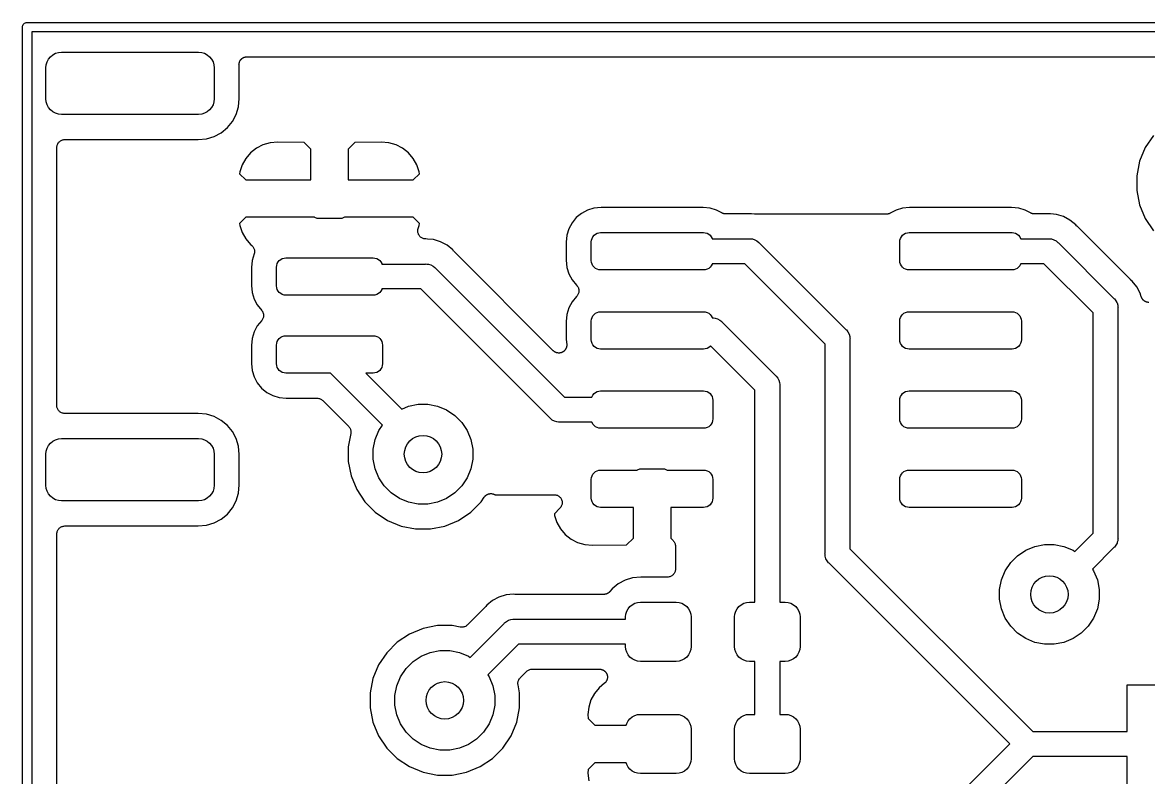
# Model space of a CAD drawing. Header units: millimetres. Extents: x 5.08 to 6.77, y -2.6 to -1.61.
# Drawn here: x 5.076 to 5.787, y -2.088 to -1.611 of the extents above; entities that cross this region are included whole.
import ezdxf

# ---------------------------------------------------------------- set-up
doc = ezdxf.new("R2010")
doc.units = ezdxf.units.MM
doc.layers.add('BLACK', color=7, linetype='Continuous')

msp = doc.modelspace()

# ---------------------------------------------------------------- linework, layer by layer
at = {"layer": 'BLACK'}
for points in [[(5.07579, -2.59828), (5.07579, -1.61432), (5.07577, -1.61417), (5.07583, -1.61359), (5.076, -1.61304), (5.07627, -1.61252), (5.07664, -1.61208), (5.07709, -1.61171), (5.0776, -1.61143), (5.07816, -1.61126), (5.0786, -1.61122), (5.07874, -1.61121), (5.07888, -1.61122), (6.77151, -1.61122)], [(5.09744, -2.17801), (5.09744, -1.93416), (5.09749, -1.9337), (5.09755, -1.93319), (5.09769, -1.93275), (5.09785, -1.93226), (5.09807, -1.93185), (5.09832, -1.93141), (5.09862, -1.93105), (5.09894, -1.93066), (5.09931, -1.93037), (5.0997, -1.93005), (5.10012, -1.92983), (5.10057, -1.9296), (5.10102, -1.92947), (5.1015, -1.92932), (5.10197, -1.92928), (5.10244, -1.92923), (5.18676, -1.92923), (5.19202, -1.92872), (5.19683, -1.92726), (5.20127, -1.92488), (5.20516, -1.92169), (5.20835, -1.9178), (5.21072, -1.91337), (5.21218, -1.90855), (5.2127, -1.9033), (5.2127, -1.8841), (5.21218, -1.87885), (5.21072, -1.87404), (5.20835, -1.8696), (5.20516, -1.86571), (5.20127, -1.86252), (5.19683, -1.86015), (5.19202, -1.85868), (5.18676, -1.85817), (5.10237, -1.85817), (5.1019, -1.85811), (5.1014, -1.85806), (5.10095, -1.85792), (5.10047, -1.85776), (5.10006, -1.85754), (5.09962, -1.85729), (5.09926, -1.85699), (5.09887, -1.85667), (5.09857, -1.8563), (5.09826, -1.85591), (5.09804, -1.85549), (5.09781, -1.85504), (5.09767, -1.85459), (5.09753, -1.8541), (5.09749, -1.85364), (5.09744, -1.85317), (5.09744, -1.69007), (5.09749, -1.6896), (5.09755, -1.6891), (5.09769, -1.68865), (5.09785, -1.68817), (5.09807, -1.68776), (5.09832, -1.68731), (5.09862, -1.68695), (5.09894, -1.68657), (5.09931, -1.68627), (5.0997, -1.68596), (5.10012, -1.68574), (5.10057, -1.6855), (5.10102, -1.68537), (5.1015, -1.68523), (5.10197, -1.68519), (5.10244, -1.68514), (5.18676, -1.68514), (5.19202, -1.68462), (5.19683, -1.68316), (5.20127, -1.68079), (5.20516, -1.6776), (5.20835, -1.67371), (5.21072, -1.66927), (5.21218, -1.66446), (5.2127, -1.6592), (5.2127, -1.64001), (5.21253, -1.63829), (5.21253, -1.63807), (5.21251, -1.63784), (5.21254, -1.63758), (5.21254, -1.63732), (5.21259, -1.6371), (5.21261, -1.63687), (5.21269, -1.63662), (5.21275, -1.63636), (5.21284, -1.63615), (5.2129, -1.63594), (5.21303, -1.63571), (5.21313, -1.63547), (5.21326, -1.63528), (5.21337, -1.63508), (5.21353, -1.63488), (5.21368, -1.63466), (5.21384, -1.6345), (5.21399, -1.63433), (5.21419, -1.63416), (5.21438, -1.63398), (5.21457, -1.63385), (5.21475, -1.63371), (5.21498, -1.63359), (5.21519, -1.63344), (5.21541, -1.63336), (5.21561, -1.63325), (5.21586, -1.63318), (5.2161, -1.63308), (5.21632, -1.63304), (5.21654, -1.63297), (5.2168, -1.63294), (5.21706, -1.63289), (5.21729, -1.6329), (5.21751, -1.63287), (6.1368, -1.63287)], [(5.79007, -1.68248), (5.7849, -1.69022), (5.78134, -1.69882), (5.77953, -1.70795), (5.77953, -1.71725), (5.78134, -1.72638), (5.7849, -1.73498), (5.79007, -1.74271)], [(5.78719, -1.788), (5.78695, -1.78797), (5.78671, -1.78797), (5.78646, -1.78792), (5.78622, -1.7879), (5.78599, -1.78782), (5.78575, -1.78778), (5.78552, -1.78768), (5.78528, -1.78761), (5.78507, -1.78749), (5.78485, -1.7874), (5.78464, -1.78726), (5.78443, -1.78714), (5.78424, -1.78699), (5.78404, -1.78686), (5.78387, -1.78668), (5.78367, -1.78652), (5.78352, -1.78633), (5.78335, -1.78616), (5.78321, -1.78596), (5.78306, -1.78577), (5.78294, -1.78555), (5.78281, -1.78535), (5.78272, -1.78512), (5.7826, -1.7849), (5.78253, -1.78467), (5.78244, -1.78445), (5.78177, -1.78226), (5.77958, -1.77815), (5.77663, -1.77455), (5.77586, -1.77393), (5.77571, -1.77377), (5.77555, -1.77364), (5.74186, -1.73995), (5.74173, -1.73979), (5.74158, -1.73964), (5.741, -1.73892), (5.7374, -1.73597), (5.7333, -1.73378), (5.72884, -1.73243), (5.72513, -1.73206), (5.72421, -1.73197), (5.72323, -1.73207), (5.72302, -1.73207), (5.72281, -1.73209), (5.7147, -1.73209), (5.71449, -1.73206), (5.71427, -1.73206), (5.714, -1.73201), (5.71373, -1.73198), (5.71352, -1.73191), (5.71331, -1.73187), (5.71306, -1.73177), (5.7128, -1.73168), (5.71261, -1.73158), (5.71241, -1.7315), (5.7091, -1.72973), (5.70503, -1.72849), (5.70054, -1.72805), (5.63607, -1.72805), (5.63159, -1.72849), (5.62751, -1.72973), (5.62377, -1.73173), (5.62357, -1.73181), (5.62338, -1.73191), (5.62312, -1.73199), (5.62287, -1.73209), (5.62265, -1.73213), (5.62245, -1.73219), (5.62218, -1.73221), (5.62191, -1.73226), (5.62169, -1.73226), (5.62148, -1.73228), (5.53857, -1.73228), (5.53836, -1.73226), (5.53815, -1.73226), (5.53615, -1.73206), (5.53524, -1.73197), (5.53425, -1.73207), (5.53404, -1.73207), (5.53383, -1.73209), (5.51982, -1.73209), (5.5196, -1.73206), (5.51939, -1.73206), (5.51912, -1.73201), (5.51885, -1.73198), (5.51864, -1.73191), (5.51843, -1.73187), (5.51818, -1.73177), (5.51792, -1.73168), (5.51773, -1.73158), (5.51753, -1.7315), (5.51422, -1.72973), (5.51014, -1.72849), (5.50566, -1.72805), (5.44119, -1.72805), (5.43671, -1.72849), (5.43263, -1.72973), (5.42887, -1.73174), (5.42558, -1.73444), (5.42288, -1.73773), (5.42087, -1.74149), (5.41963, -1.74556), (5.41919, -1.75005), (5.41919, -1.76137), (5.41963, -1.76585), (5.42087, -1.76993), (5.42288, -1.77369), (5.4257, -1.77713), (5.4258, -1.77723), (5.42615, -1.77759), (5.42641, -1.77798), (5.42668, -1.77841), (5.42686, -1.77884), (5.42704, -1.77931), (5.42713, -1.77978), (5.42722, -1.78027), (5.42722, -1.78075), (5.42721, -1.78125), (5.42712, -1.78171), (5.42701, -1.7822), (5.42683, -1.78263), (5.42663, -1.7831), (5.42637, -1.78349), (5.42608, -1.78391), (5.42571, -1.78427), (5.42288, -1.78773), (5.42087, -1.79149), (5.41963, -1.79556), (5.41919, -1.80005), (5.41919, -1.81137), (5.41951, -1.81457), (5.4195, -1.81481), (5.41952, -1.81504), (5.4195, -1.81529), (5.41949, -1.81555), (5.41944, -1.81578), (5.41942, -1.81601), (5.41934, -1.81625), (5.41929, -1.8165), (5.4192, -1.81672), (5.41913, -1.81694), (5.41901, -1.81717), (5.41891, -1.8174), (5.41877, -1.81759), (5.41866, -1.8178), (5.4185, -1.818), (5.41836, -1.8182), (5.41819, -1.81837), (5.41803, -1.81855), (5.41784, -1.81871), (5.41766, -1.81889), (5.41746, -1.81902), (5.41728, -1.81916), (5.41705, -1.81928), (5.41684, -1.81942), (5.41662, -1.81951), (5.41641, -1.81962), (5.41617, -1.81969), (5.41594, -1.81979), (5.41571, -1.81983), (5.41548, -1.8199), (5.41523, -1.81992), (5.41498, -1.81997), (5.41474, -1.81997), (5.41451, -1.81999), (5.41425, -1.81997), (5.414, -1.81996), (5.41377, -1.81992), (5.41354, -1.81989), (5.41329, -1.81982), (5.41305, -1.81977), (5.41283, -1.81968), (5.4126, -1.81961), (5.41238, -1.81949), (5.41215, -1.81939), (5.41195, -1.81926), (5.41174, -1.81915), (5.41155, -1.81899), (5.41134, -1.81884), (5.41117, -1.81868), (5.41099, -1.81853), (5.34836, -1.75589), (5.34823, -1.75573), (5.34808, -1.75558), (5.34749, -1.75487), (5.3439, -1.75192), (5.33979, -1.74972), (5.33534, -1.74837), (5.33162, -1.74801), (5.33057, -1.7479), (5.33032, -1.7479), (5.32979, -1.74788), (5.32935, -1.74778), (5.32884, -1.74766), (5.32843, -1.74748), (5.32795, -1.74726), (5.32758, -1.747), (5.32715, -1.7467), (5.32684, -1.74637), (5.32648, -1.74599), (5.32624, -1.74561), (5.32596, -1.74516), (5.3258, -1.74475), (5.32561, -1.74425), (5.32553, -1.74381), (5.32544, -1.74329), (5.32545, -1.74285), (5.32547, -1.74231), (5.32556, -1.74188), (5.32568, -1.74136), (5.32633, -1.73938), (5.32649, -1.73819), (5.32255, -1.73425), (5.27918, -1.73425), (5.27882, -1.73444), (5.27837, -1.73468), (5.27792, -1.73481), (5.27743, -1.73495), (5.27696, -1.73499), (5.2765, -1.73504), (5.2628, -1.73504), (5.26234, -1.73499), (5.26183, -1.73493), (5.26139, -1.73479), (5.2609, -1.73464), (5.26049, -1.73441), (5.2602, -1.73425), (5.21683, -1.73425), (5.21288, -1.73819), (5.21304, -1.73938), (5.2145, -1.74383), (5.21679, -1.74788), (5.21982, -1.75141), (5.2204, -1.75187), (5.22051, -1.75196), (5.22083, -1.75228), (5.2212, -1.75265), (5.22145, -1.75303), (5.22174, -1.75346), (5.22191, -1.75388), (5.22211, -1.75436), (5.2222, -1.75481), (5.2223, -1.75532), (5.2223, -1.75578), (5.22229, -1.7563), (5.22221, -1.75674), (5.2221, -1.75726), (5.22081, -1.76151), (5.22037, -1.76599), (5.22037, -1.77731), (5.22081, -1.7818), (5.22205, -1.78587), (5.22406, -1.78963), (5.22694, -1.79314), (5.22719, -1.79354), (5.22747, -1.79396), (5.22764, -1.79439), (5.22783, -1.79487), (5.22792, -1.79533), (5.22801, -1.79583), (5.22801, -1.79629), (5.228, -1.7968), (5.2279, -1.79726), (5.2278, -1.79776), (5.22762, -1.79819), (5.22742, -1.79866), (5.22716, -1.79904), (5.2269, -1.79943), (5.22406, -1.80289), (5.22205, -1.80665), (5.22081, -1.81072), (5.22037, -1.81521), (5.22037, -1.82653), (5.22081, -1.83101), (5.22205, -1.83509), (5.22406, -1.83884), (5.22676, -1.84214), (5.23005, -1.84484), (5.23381, -1.84685), (5.23789, -1.84808), (5.24237, -1.84853), (5.26194, -1.84853), (5.2624, -1.84858), (5.26291, -1.84863), (5.26335, -1.84877), (5.26384, -1.84893), (5.26424, -1.84915), (5.26469, -1.8494), (5.26505, -1.8497), (5.2654, -1.84999), (5.28183, -1.86642), (5.28212, -1.86678), (5.28244, -1.86718), (5.28265, -1.8676), (5.28289, -1.86805), (5.28302, -1.8685), (5.28316, -1.86899), (5.2832, -1.86945), (5.28325, -1.86996), (5.2832, -1.87042), (5.28315, -1.87088), (5.2815, -1.87921), (5.2815, -1.88851), (5.28331, -1.89764), (5.28687, -1.90624), (5.29204, -1.91397), (5.29862, -1.92056), (5.30636, -1.92573), (5.31496, -1.92929), (5.32409, -1.9311), (5.33339, -1.9311), (5.34252, -1.92929), (5.35112, -1.92573), (5.35886, -1.92056), (5.36544, -1.91397), (5.36746, -1.91095), (5.3676, -1.91078), (5.36773, -1.91059), (5.36792, -1.91041), (5.36809, -1.91021), (5.36826, -1.91006), (5.36842, -1.90991), (5.36864, -1.90976), (5.36885, -1.9096), (5.36905, -1.90949), (5.36924, -1.90937), (5.36948, -1.90927), (5.36972, -1.90915), (5.36993, -1.90908), (5.37014, -1.909), (5.3704, -1.90895), (5.37065, -1.90887), (5.37088, -1.90885), (5.3711, -1.90881), (5.37136, -1.90881), (5.37162, -1.90879), (5.37185, -1.90881), (5.37207, -1.90881), (5.37233, -1.90886), (5.37259, -1.90889), (5.37281, -1.90896), (5.37303, -1.909), (5.37327, -1.9091), (5.37353, -1.90918), (5.37372, -1.90929), (5.37393, -1.90938), (5.37402, -1.90943), (5.37426, -1.90945), (5.41171, -1.90945), (5.41219, -1.9095), (5.41268, -1.90956), (5.41314, -1.9097), (5.41361, -1.90985), (5.41403, -1.91008), (5.41447, -1.91032), (5.41483, -1.91063), (5.41522, -1.91095), (5.41551, -1.91132), (5.41583, -1.91171), (5.41605, -1.91213), (5.41628, -1.91258), (5.41641, -1.91303), (5.41656, -1.91351), (5.4166, -1.91399), (5.41664, -1.91448), (5.41659, -1.91496), (5.41654, -1.91545), (5.4164, -1.9159), (5.41625, -1.91639), (5.41603, -1.9168), (5.41579, -1.91724), (5.41549, -1.91761), (5.41518, -1.91798), (5.4117, -1.92147), (5.41185, -1.92259), (5.4133, -1.92705), (5.41558, -1.93111), (5.4186, -1.93464), (5.42226, -1.93752), (5.42641, -1.93963), (5.43089, -1.94089), (5.43581, -1.94127), (5.45738, -1.94115), (5.46161, -1.93692), (5.46161, -1.91752), (5.44094, -1.91752), (5.43979, -1.91741), (5.43868, -1.91707), (5.43766, -1.91652), (5.43677, -1.91579), (5.43603, -1.9149), (5.43549, -1.91387), (5.43515, -1.91277), (5.43504, -1.91161), (5.43504, -1.8998), (5.43515, -1.89865), (5.43549, -1.89754), (5.43603, -1.89652), (5.43677, -1.89563), (5.43766, -1.89489), (5.43868, -1.89435), (5.43979, -1.89401), (5.44094, -1.8939), (5.46393, -1.8939), (5.46429, -1.89371), (5.46474, -1.89347), (5.46519, -1.89334), (5.46568, -1.8932), (5.46615, -1.89316), (5.46661, -1.89311), (5.48031, -1.89311), (5.48078, -1.89316), (5.48128, -1.89322), (5.48172, -1.89336), (5.48221, -1.89351), (5.48262, -1.89374), (5.48291, -1.8939), (5.50591, -1.8939), (5.50706, -1.89401), (5.50817, -1.89435), (5.50919, -1.89489), (5.51008, -1.89563), (5.51082, -1.89652), (5.51136, -1.89754), (5.5117, -1.89865), (5.51181, -1.8998), (5.51181, -1.91161), (5.5117, -1.91277), (5.51136, -1.91387), (5.51082, -1.9149), (5.51008, -1.91579), (5.50919, -1.91652), (5.50817, -1.91707), (5.50706, -1.91741), (5.50591, -1.91752), (5.48524, -1.91752), (5.48524, -1.93692), (5.48677, -1.93845), (5.48706, -1.93881), (5.48738, -1.93922), (5.48759, -1.93963), (5.48783, -1.94008), (5.48796, -1.94053), (5.4881, -1.94102), (5.48814, -1.94148), (5.48819, -1.94194), (5.48819, -1.95658), (5.48814, -1.95705), (5.48808, -1.95755), (5.48794, -1.958), (5.48778, -1.95848), (5.48756, -1.9589), (5.48731, -1.95934), (5.48701, -1.9597), (5.48669, -1.96009), (5.48632, -1.96038), (5.48593, -1.9607), (5.48551, -1.96092), (5.48506, -1.96115), (5.48461, -1.96128), (5.48413, -1.96143), (5.48366, -1.96147), (5.48319, -1.96151), (5.46629, -1.96151), (5.46113, -1.96202), (5.45641, -1.96345), (5.45206, -1.96578), (5.44824, -1.96891), (5.4468, -1.97067), (5.44664, -1.97082), (5.4465, -1.97099), (5.4463, -1.97116), (5.4461, -1.97135), (5.44592, -1.97147), (5.44575, -1.97161), (5.44551, -1.97173), (5.44528, -1.97188), (5.44508, -1.97196), (5.44489, -1.97206), (5.44463, -1.97214), (5.44438, -1.97224), (5.44416, -1.97228), (5.44395, -1.97235), (5.44368, -1.97237), (5.44342, -1.97242), (5.4432, -1.97242), (5.44298, -1.97244), (5.38716, -1.97244), (5.38695, -1.97242), (5.38674, -1.97242), (5.38583, -1.97233), (5.3812, -1.97278), (5.37674, -1.97413), (5.37264, -1.97633), (5.36904, -1.97928), (5.36841, -1.98004), (5.36826, -1.98019), (5.36813, -1.98035), (5.35667, -1.99181), (5.35631, -1.9921), (5.35591, -1.99242), (5.3555, -1.99263), (5.35504, -1.99287), (5.3546, -1.993), (5.35411, -1.99314), (5.35364, -1.99318), (5.35314, -1.99322), (5.35268, -1.99317), (5.35221, -1.99313), (5.34717, -1.99213), (5.33787, -1.99213), (5.32874, -1.99394), (5.32014, -1.9975), (5.3124, -2.00267), (5.30582, -2.00925), (5.30065, -2.01699), (5.29709, -2.02559), (5.29528, -2.03472), (5.29528, -2.04402), (5.29709, -2.05315), (5.30065, -2.06175), (5.30582, -2.06949), (5.3124, -2.07607), (5.32014, -2.08124), (5.32874, -2.0848), (5.33787, -2.08661), (5.34717, -2.08661), (5.3563, -2.0848), (5.3649, -2.08124), (5.37264, -2.07607), (5.37922, -2.06949), (5.38439, -2.06175), (5.38795, -2.05315), (5.38976, -2.04402), (5.38976, -2.03472), (5.38875, -2.02961), (5.38871, -2.02915), (5.38867, -2.02864), (5.38872, -2.02818), (5.38877, -2.02767), (5.38891, -2.02723), (5.38907, -2.02674), (5.38929, -2.02633), (5.38954, -2.02588), (5.38984, -2.02553), (5.39013, -2.02517), (5.3942, -2.0211), (5.39456, -2.02081), (5.39496, -2.02049), (5.39537, -2.02028), (5.39583, -2.02004), (5.39627, -2.01991), (5.39676, -2.01977), (5.39722, -2.01973), (5.39768, -2.01969), (5.44033, -2.01969), (5.44057, -2.01971), (5.44081, -2.01971), (5.44105, -2.01977), (5.4413, -2.01979), (5.44153, -2.01987), (5.44176, -2.01991), (5.44199, -2.02001), (5.44223, -2.02009), (5.44244, -2.0202), (5.44266, -2.0203), (5.44287, -2.02044), (5.44309, -2.02056), (5.44327, -2.02071), (5.44347, -2.02085), (5.44364, -2.02102), (5.44384, -2.02119), (5.44398, -2.02137), (5.44415, -2.02154), (5.44429, -2.02175), (5.44445, -2.02195), (5.44456, -2.02216), (5.44469, -2.02236), (5.44478, -2.02259), (5.4449, -2.02281), (5.44497, -2.02304), (5.44506, -2.02326), (5.4451, -2.02351), (5.44517, -2.02375), (5.4452, -2.02398), (5.44524, -2.02422), (5.44524, -2.02447), (5.44526, -2.02472), (5.44524, -2.02496), (5.44524, -2.02519), (5.44519, -2.02544), (5.44516, -2.02569), (5.44509, -2.02592), (5.44504, -2.02615), (5.44495, -2.02638), (5.44487, -2.02662), (5.44476, -2.02683), (5.44467, -2.02705), (5.44453, -2.02726), (5.44441, -2.02748), (5.44426, -2.02766), (5.44413, -2.02786), (5.44395, -2.02804), (5.44379, -2.02823), (5.4436, -2.02838), (5.44344, -2.02855), (5.43991, -2.03144), (5.43696, -2.03504), (5.43476, -2.03914), (5.43341, -2.0436), (5.43294, -2.0484), (5.43301, -2.05083), (5.4373, -2.05512), (5.45707, -2.05512), (5.4574, -2.054), (5.45827, -2.05238), (5.45943, -2.05097), (5.46085, -2.0498), (5.46247, -2.04894), (5.46422, -2.04841), (5.46604, -2.04823), (5.48868, -2.04823), (5.49051, -2.04841), (5.49226, -2.04894), (5.49388, -2.0498), (5.49529, -2.05097), (5.49646, -2.05238), (5.49732, -2.054), (5.49785, -2.05575), (5.49803, -2.05758), (5.49803, -2.07628), (5.49785, -2.0781), (5.49732, -2.07986), (5.49646, -2.08147), (5.49529, -2.08289), (5.49388, -2.08405), (5.49226, -2.08492), (5.49051, -2.08545), (5.48868, -2.08563), (5.46604, -2.08563), (5.46422, -2.08545), (5.46247, -2.08492), (5.46085, -2.08405), (5.45943, -2.08289), (5.45827, -2.08147), (5.4574, -2.07986), (5.45707, -2.07874), (5.4373, -2.07874), (5.43301, -2.08303), (5.43294, -2.08546), (5.43341, -2.09026)], [(5.6365, -2.12992), (5.69949, -2.06693), (5.58526, -1.95269), (5.58496, -1.95245), (5.58397, -1.95125), (5.58324, -1.94988), (5.58279, -1.94839), (5.58268, -1.94724), (5.58264, -1.94685), (5.58268, -1.94646), (5.58268, -1.81429), (5.53197, -1.76358), (5.51145, -1.76358), (5.51136, -1.76387), (5.51082, -1.7649), (5.51008, -1.76579), (5.50919, -1.76652), (5.50817, -1.76707), (5.50706, -1.76741), (5.50591, -1.76752), (5.44094, -1.76752), (5.43979, -1.76741), (5.43868, -1.76707), (5.43766, -1.76652), (5.43677, -1.76579), (5.43603, -1.7649), (5.43549, -1.76387), (5.43515, -1.76277), (5.43504, -1.76161), (5.43504, -1.7498), (5.43515, -1.74865), (5.43549, -1.74754), (5.43603, -1.74652), (5.43677, -1.74563), (5.43766, -1.74489), (5.43868, -1.74435), (5.43979, -1.74401), (5.44094, -1.7439), (5.50591, -1.7439), (5.50706, -1.74401), (5.50817, -1.74435), (5.50919, -1.74489), (5.51008, -1.74563), (5.51082, -1.74652), (5.51136, -1.74754), (5.51145, -1.74783), (5.53485, -1.74783), (5.53524, -1.7478), (5.53562, -1.74783), (5.53678, -1.74795), (5.53826, -1.7484), (5.53963, -1.74913), (5.54083, -1.75011), (5.54108, -1.75041), (5.59585, -1.80518), (5.59615, -1.80543), (5.59713, -1.80663), (5.59786, -1.808), (5.59831, -1.80948), (5.59843, -1.81064), (5.59846, -1.81102), (5.59843, -1.81141), (5.59843, -1.94359), (5.71389, -2.05906), (5.77362, -2.05906), (5.77362, -2.02953), (5.80512, -2.02953)], [(5.77362, -2.10433), (5.77362, -2.0748), (5.71389, -2.0748), (5.6456, -2.14309)]]:
    msp.add_lwpolyline(points, dxfattribs=at)
for points in [[(6.7687, -1.61713), (5.08169, -1.61713), (5.08169, -2.59547), (6.7687, -2.59547)], [(5.19397, -1.66641), (5.19248, -1.66763), (5.19077, -1.66854), (5.18893, -1.6691), (5.18701, -1.66929), (5.10039, -1.66929), (5.09847, -1.6691), (5.09663, -1.66854), (5.09493, -1.66763), (5.09343, -1.66641), (5.09221, -1.66492), (5.0913, -1.66322), (5.09074, -1.66137), (5.09055, -1.65945), (5.09055, -1.63976), (5.09074, -1.63784), (5.0913, -1.636), (5.09221, -1.6343), (5.09343, -1.6328), (5.09493, -1.63158), (5.09663, -1.63067), (5.09847, -1.63011), (5.10039, -1.62992), (5.18701, -1.62992), (5.18893, -1.63011), (5.19077, -1.63067), (5.19248, -1.63158), (5.19397, -1.6328), (5.19519, -1.6343), (5.1961, -1.636), (5.19666, -1.63784), (5.19685, -1.63976), (5.19685, -1.65945), (5.19666, -1.66137), (5.1961, -1.66322), (5.19519, -1.66492)], [(5.21304, -1.70551), (5.21288, -1.70669), (5.21683, -1.71063), (5.25787, -1.71063), (5.25787, -1.69123), (5.25363, -1.68699), (5.23704, -1.68688), (5.23212, -1.68725), (5.22763, -1.6885), (5.22348, -1.6906), (5.21982, -1.69347), (5.21679, -1.697), (5.2145, -1.70105)], [(5.32633, -1.70551), (5.32487, -1.70105), (5.32258, -1.697), (5.31955, -1.69347), (5.31589, -1.6906), (5.31174, -1.6885), (5.30725, -1.68725), (5.30233, -1.68688), (5.28574, -1.68699), (5.2815, -1.69123), (5.2815, -1.71063), (5.32255, -1.71063), (5.32649, -1.70669)], [(5.7676, -1.7898), (5.76772, -1.79095), (5.76775, -1.79134), (5.76772, -1.79172), (5.76772, -1.93662), (5.76775, -1.93701), (5.76772, -1.93739), (5.76765, -1.93806), (5.7676, -1.93855), (5.7673, -1.93953), (5.76715, -1.94004), (5.76642, -1.9414), (5.76544, -1.9426), (5.76514, -1.94285), (5.75158, -1.95641), (5.75232, -1.95752), (5.7547, -1.96325), (5.75591, -1.96934), (5.75591, -1.97554), (5.7547, -1.98163), (5.75232, -1.98736), (5.74887, -1.99252), (5.74449, -1.99691), (5.73933, -2.00035), (5.7336, -2.00273), (5.72751, -2.00394), (5.72131, -2.00394), (5.71522, -2.00273), (5.70949, -2.00035), (5.70433, -1.99691), (5.69994, -1.99252), (5.6965, -1.98736), (5.69412, -1.98163), (5.69291, -1.97554), (5.69291, -1.96934), (5.69412, -1.96325), (5.6965, -1.95752), (5.69994, -1.95236), (5.70433, -1.94798), (5.70949, -1.94453), (5.71522, -1.94216), (5.72131, -1.94094), (5.72751, -1.94094), (5.7336, -1.94216), (5.73933, -1.94453), (5.74044, -1.94527), (5.75197, -1.93375), (5.75197, -1.7946), (5.72095, -1.76358), (5.70633, -1.76358), (5.70624, -1.76387), (5.7057, -1.7649), (5.70496, -1.76579), (5.70407, -1.76652), (5.70305, -1.76707), (5.70194, -1.76741), (5.70079, -1.76752), (5.63583, -1.76752), (5.63467, -1.76741), (5.63357, -1.76707), (5.63255, -1.76652), (5.63165, -1.76579), (5.63092, -1.7649), (5.63037, -1.76387), (5.63003, -1.76277), (5.62992, -1.76161), (5.62992, -1.7498), (5.63003, -1.74865), (5.63037, -1.74754), (5.63092, -1.74652), (5.63165, -1.74563), (5.63255, -1.74489), (5.63357, -1.74435), (5.63467, -1.74401), (5.63583, -1.7439), (5.70079, -1.7439), (5.70194, -1.74401), (5.70305, -1.74435), (5.70407, -1.74489), (5.70496, -1.74563), (5.7057, -1.74652), (5.70624, -1.74754), (5.70633, -1.74783), (5.72383, -1.74783), (5.72421, -1.7478), (5.7246, -1.74783), (5.72576, -1.74795), (5.72724, -1.7484), (5.72861, -1.74913), (5.72981, -1.75011), (5.73005, -1.75041), (5.76514, -1.7855), (5.76544, -1.78574), (5.76642, -1.78694), (5.76705, -1.78813), (5.76715, -1.78831)], [(5.3311, -1.76378), (5.33225, -1.76389), (5.33374, -1.76434), (5.3351, -1.76507), (5.3363, -1.76606), (5.33655, -1.76636), (5.41803, -1.84783), (5.4354, -1.84783), (5.43549, -1.84754), (5.43603, -1.84652), (5.43677, -1.84563), (5.43766, -1.84489), (5.43868, -1.84435), (5.43979, -1.84401), (5.44094, -1.8439), (5.50591, -1.8439), (5.50706, -1.84401), (5.50817, -1.84435), (5.50919, -1.84489), (5.51008, -1.84563), (5.51082, -1.84652), (5.51136, -1.84754), (5.5117, -1.84865), (5.51181, -1.8498), (5.51181, -1.86161), (5.5117, -1.86277), (5.51136, -1.86387), (5.51082, -1.8649), (5.51008, -1.86579), (5.50919, -1.86652), (5.50817, -1.86707), (5.50706, -1.86741), (5.50591, -1.86752), (5.44094, -1.86752), (5.43979, -1.86741), (5.43868, -1.86707), (5.43766, -1.86652), (5.43677, -1.86579), (5.43603, -1.8649), (5.43549, -1.86387), (5.4354, -1.86358), (5.41515, -1.86358), (5.41476, -1.86362), (5.41438, -1.86358), (5.41322, -1.86347), (5.41174, -1.86302), (5.41037, -1.86229), (5.40966, -1.8617), (5.40947, -1.86155), (5.40917, -1.8613), (5.40892, -1.861), (5.32745, -1.77953), (5.30279, -1.77953), (5.3027, -1.77982), (5.30215, -1.78084), (5.30142, -1.78173), (5.30053, -1.78247), (5.2995, -1.78302), (5.2984, -1.78335), (5.29724, -1.78346), (5.24213, -1.78346), (5.24097, -1.78335), (5.23987, -1.78302), (5.23885, -1.78247), (5.23795, -1.78173), (5.23722, -1.78084), (5.23667, -1.77982), (5.23633, -1.77871), (5.23622, -1.77756), (5.23622, -1.76575), (5.23633, -1.7646), (5.23667, -1.76349), (5.23722, -1.76247), (5.23795, -1.76157), (5.23885, -1.76084), (5.23987, -1.76029), (5.24097, -1.75996), (5.24213, -1.75984), (5.29724, -1.75984), (5.2984, -1.75996), (5.2995, -1.76029), (5.30053, -1.76084), (5.30142, -1.76157), (5.30215, -1.76247), (5.3027, -1.76349), (5.30279, -1.76378), (5.33032, -1.76378), (5.33071, -1.76374)], [(5.51145, -1.79783), (5.51181, -1.7978), (5.5122, -1.79783), (5.51335, -1.79795), (5.51484, -1.7984), (5.51621, -1.79913), (5.51741, -1.80011), (5.51765, -1.80041), (5.55155, -1.83432), (5.55185, -1.83456), (5.55284, -1.83576), (5.55357, -1.83713), (5.55402, -1.83861), (5.55413, -1.83977), (5.55417, -1.84016), (5.55413, -1.84054), (5.55413, -1.97736), (5.55758, -1.97736), (5.5594, -1.97754), (5.56116, -1.97807), (5.56277, -1.97894), (5.56419, -1.9801), (5.56535, -1.98152), (5.56622, -1.98313), (5.56675, -1.98489), (5.56693, -1.98671), (5.56693, -2.00541), (5.56675, -2.00724), (5.56622, -2.00899), (5.56535, -2.01061), (5.56419, -2.01203), (5.56277, -2.01319), (5.56116, -2.01405), (5.5594, -2.01458), (5.55758, -2.01476), (5.55413, -2.01476), (5.55413, -2.04823), (5.55758, -2.04823), (5.5594, -2.04841), (5.56116, -2.04894), (5.56277, -2.0498), (5.56419, -2.05097), (5.56535, -2.05238), (5.56622, -2.054), (5.56675, -2.05575), (5.56693, -2.05758), (5.56693, -2.07628), (5.56675, -2.0781), (5.56622, -2.07986), (5.56535, -2.08147), (5.56419, -2.08289), (5.56277, -2.08405), (5.56116, -2.08492), (5.5594, -2.08545), (5.55758, -2.08563), (5.53494, -2.08563), (5.53312, -2.08545), (5.53136, -2.08492), (5.52975, -2.08405), (5.52833, -2.08289), (5.52717, -2.08147), (5.5263, -2.07986), (5.52577, -2.0781), (5.52559, -2.07628), (5.52559, -2.05758), (5.52577, -2.05575), (5.5263, -2.054), (5.52717, -2.05238), (5.52833, -2.05097), (5.52975, -2.0498), (5.53136, -2.04894), (5.53312, -2.04841), (5.53494, -2.04823), (5.53839, -2.04823), (5.53839, -2.01476), (5.53494, -2.01476), (5.53312, -2.01458), (5.53136, -2.01405), (5.52975, -2.01319), (5.52833, -2.01203), (5.52717, -2.01061), (5.5263, -2.00899), (5.52577, -2.00724), (5.52559, -2.00541), (5.52559, -1.98671), (5.52577, -1.98489), (5.5263, -1.98313), (5.52717, -1.98152), (5.52833, -1.9801), (5.52975, -1.97894), (5.53136, -1.97807), (5.53312, -1.97754), (5.53494, -1.97736), (5.53839, -1.97736), (5.53839, -1.84342), (5.51039, -1.81542), (5.51008, -1.81579), (5.50919, -1.81652), (5.50817, -1.81707), (5.50706, -1.81741), (5.50591, -1.81752), (5.44094, -1.81752), (5.43979, -1.81741), (5.43868, -1.81707), (5.43766, -1.81652), (5.43677, -1.81579), (5.43603, -1.8149), (5.43549, -1.81387), (5.43515, -1.81277), (5.43504, -1.81161), (5.43504, -1.7998), (5.43515, -1.79865), (5.43549, -1.79754), (5.43603, -1.79652), (5.43677, -1.79563), (5.43766, -1.79489), (5.43868, -1.79435), (5.43979, -1.79401), (5.44094, -1.7939), (5.50591, -1.7939), (5.50706, -1.79401), (5.50817, -1.79435), (5.50919, -1.79489), (5.51008, -1.79563), (5.51082, -1.79652), (5.51136, -1.79754)], [(5.63357, -1.79435), (5.63467, -1.79401), (5.63583, -1.7939), (5.70079, -1.7939), (5.70194, -1.79401), (5.70305, -1.79435), (5.70407, -1.79489), (5.70496, -1.79563), (5.7057, -1.79652), (5.70624, -1.79754), (5.70658, -1.79865), (5.70669, -1.7998), (5.70669, -1.81161), (5.70658, -1.81277), (5.70624, -1.81387), (5.7057, -1.8149), (5.70496, -1.81579), (5.70407, -1.81652), (5.70305, -1.81707), (5.70194, -1.81741), (5.70079, -1.81752), (5.63583, -1.81752), (5.63467, -1.81741), (5.63357, -1.81707), (5.63255, -1.81652), (5.63165, -1.81579), (5.63092, -1.8149), (5.63037, -1.81387), (5.63003, -1.81277), (5.62992, -1.81161), (5.62992, -1.7998), (5.63003, -1.79865), (5.63037, -1.79754), (5.63092, -1.79652), (5.63165, -1.79563), (5.63255, -1.79489)], [(5.27007, -1.83268), (5.26969, -1.83272), (5.2693, -1.83268), (5.24213, -1.83268), (5.24097, -1.83256), (5.23987, -1.83223), (5.23885, -1.83168), (5.23795, -1.83095), (5.23722, -1.83005), (5.23667, -1.82903), (5.23633, -1.82792), (5.23622, -1.82677), (5.23622, -1.81496), (5.23633, -1.81381), (5.23667, -1.8127), (5.23722, -1.81168), (5.23795, -1.81078), (5.23885, -1.81005), (5.23987, -1.8095), (5.24097, -1.80917), (5.24213, -1.80906), (5.29724, -1.80906), (5.2984, -1.80917), (5.2995, -1.8095), (5.30053, -1.81005), (5.30142, -1.81078), (5.30215, -1.81168), (5.3027, -1.8127), (5.30304, -1.81381), (5.30315, -1.81496), (5.30315, -1.82677), (5.30304, -1.82792), (5.3027, -1.82903), (5.30215, -1.83005), (5.30142, -1.83095), (5.30053, -1.83168), (5.2995, -1.83223), (5.2984, -1.83256), (5.29724, -1.83268), (5.29263, -1.83268), (5.31529, -1.85534), (5.31955, -1.85357), (5.32564, -1.85236), (5.33184, -1.85236), (5.33793, -1.85357), (5.34366, -1.85595), (5.34882, -1.85939), (5.3532, -1.86378), (5.35665, -1.86894), (5.35903, -1.87467), (5.36024, -1.88076), (5.36024, -1.88696), (5.35903, -1.89305), (5.35665, -1.89878), (5.3532, -1.90394), (5.34882, -1.90832), (5.34366, -1.91177), (5.33793, -1.91414), (5.33184, -1.91535), (5.32564, -1.91535), (5.31955, -1.91414), (5.31382, -1.91177), (5.30866, -1.90832), (5.30428, -1.90394), (5.30083, -1.89878), (5.29845, -1.89305), (5.29724, -1.88696), (5.29724, -1.88076), (5.29845, -1.87467), (5.30083, -1.86894), (5.30315, -1.86547), (5.27036, -1.83268)], [(5.63357, -1.84435), (5.63467, -1.84401), (5.63583, -1.8439), (5.70079, -1.8439), (5.70194, -1.84401), (5.70305, -1.84435), (5.70407, -1.84489), (5.70496, -1.84563), (5.7057, -1.84652), (5.70624, -1.84754), (5.70658, -1.84865), (5.70669, -1.8498), (5.70669, -1.86161), (5.70658, -1.86277), (5.70624, -1.86387), (5.7057, -1.8649), (5.70496, -1.86579), (5.70407, -1.86652), (5.70305, -1.86707), (5.70194, -1.86741), (5.70079, -1.86752), (5.63583, -1.86752), (5.63467, -1.86741), (5.63357, -1.86707), (5.63255, -1.86652), (5.63165, -1.86579), (5.63092, -1.8649), (5.63037, -1.86387), (5.63003, -1.86277), (5.62992, -1.86161), (5.62992, -1.8498), (5.63003, -1.84865), (5.63037, -1.84754), (5.63092, -1.84652), (5.63165, -1.84563), (5.63255, -1.84489)], [(5.09663, -1.87476), (5.09847, -1.8742), (5.10039, -1.87402), (5.18701, -1.87402), (5.18893, -1.8742), (5.19077, -1.87476), (5.19248, -1.87567), (5.19397, -1.8769), (5.19519, -1.87839), (5.1961, -1.88009), (5.19666, -1.88194), (5.19685, -1.88386), (5.19685, -1.90354), (5.19666, -1.90546), (5.1961, -1.90731), (5.19519, -1.90901), (5.19397, -1.9105), (5.19248, -1.91173), (5.19077, -1.91264), (5.18893, -1.9132), (5.18701, -1.91339), (5.10039, -1.91339), (5.09847, -1.9132), (5.09663, -1.91264), (5.09493, -1.91173), (5.09343, -1.9105), (5.09221, -1.90901), (5.0913, -1.90731), (5.09074, -1.90546), (5.09055, -1.90354), (5.09055, -1.88386), (5.09074, -1.88194), (5.0913, -1.88009), (5.09221, -1.87839), (5.09343, -1.8769), (5.09493, -1.87567)], [(5.63357, -1.89435), (5.63467, -1.89401), (5.63583, -1.8939), (5.70079, -1.8939), (5.70194, -1.89401), (5.70305, -1.89435), (5.70407, -1.89489), (5.70496, -1.89563), (5.7057, -1.89652), (5.70624, -1.89754), (5.70658, -1.89865), (5.70669, -1.8998), (5.70669, -1.91161), (5.70658, -1.91277), (5.70624, -1.91387), (5.7057, -1.9149), (5.70496, -1.91579), (5.70407, -1.91652), (5.70305, -1.91707), (5.70194, -1.91741), (5.70079, -1.91752), (5.63583, -1.91752), (5.63467, -1.91741), (5.63357, -1.91707), (5.63255, -1.91652), (5.63165, -1.91579), (5.63092, -1.9149), (5.63037, -1.91387), (5.63003, -1.91277), (5.62992, -1.91161), (5.62992, -1.8998), (5.63003, -1.89865), (5.63037, -1.89754), (5.63092, -1.89652), (5.63165, -1.89563), (5.63255, -1.89489)], [(5.38583, -1.98815), (5.38621, -1.98819), (5.45669, -1.98819), (5.45669, -1.98671), (5.45687, -1.98489), (5.4574, -1.98313), (5.45827, -1.98152), (5.45943, -1.9801), (5.46085, -1.97894), (5.46247, -1.97807), (5.46422, -1.97754), (5.46604, -1.97736), (5.48868, -1.97736), (5.49051, -1.97754), (5.49226, -1.97807), (5.49388, -1.97894), (5.49529, -1.9801), (5.49646, -1.98152), (5.49732, -1.98313), (5.49785, -1.98489), (5.49803, -1.98671), (5.49803, -2.00541), (5.49785, -2.00724), (5.49732, -2.00899), (5.49646, -2.01061), (5.49529, -2.01203), (5.49388, -2.01319), (5.49226, -2.01405), (5.49051, -2.01458), (5.48868, -2.01476), (5.46604, -2.01476), (5.46422, -2.01458), (5.46247, -2.01405), (5.46085, -2.01319), (5.45943, -2.01203), (5.45827, -2.01061), (5.4574, -2.00899), (5.45687, -2.00724), (5.45669, -2.00541), (5.45669, -2.00394), (5.38909, -2.00394), (5.36969, -2.02334), (5.37043, -2.02445), (5.37281, -2.03018), (5.37402, -2.03627), (5.37402, -2.04247), (5.37281, -2.04856), (5.37043, -2.05429), (5.36698, -2.05945), (5.3626, -2.06383), (5.35744, -2.06728), (5.35171, -2.06966), (5.34562, -2.07087), (5.33942, -2.07087), (5.33333, -2.06966), (5.3276, -2.06728), (5.32244, -2.06383), (5.31806, -2.05945), (5.31461, -2.05429), (5.31223, -2.04856), (5.31102, -2.04247), (5.31102, -2.03627), (5.31223, -2.03018), (5.31461, -2.02445), (5.31806, -2.01929), (5.32244, -2.01491), (5.3276, -2.01146), (5.33333, -2.00908), (5.33942, -2.00787), (5.34562, -2.00787), (5.35171, -2.00908), (5.35744, -2.01146), (5.35855, -2.0122), (5.37999, -1.99077), (5.38023, -1.99047), (5.38057, -1.99019), (5.38089, -1.98993), (5.38143, -1.98948), (5.3828, -1.98875), (5.38428, -1.9883), (5.38544, -1.98819)]]:
    msp.add_lwpolyline(points, close=True, dxfattribs=at)
for centre in [(5.32874, -1.88386), (5.72441, -1.97244), (5.34252, -2.03937)]:
    msp.add_circle(centre, 0.01181, dxfattribs=at)

doc.saveas('drawing.dxf')
